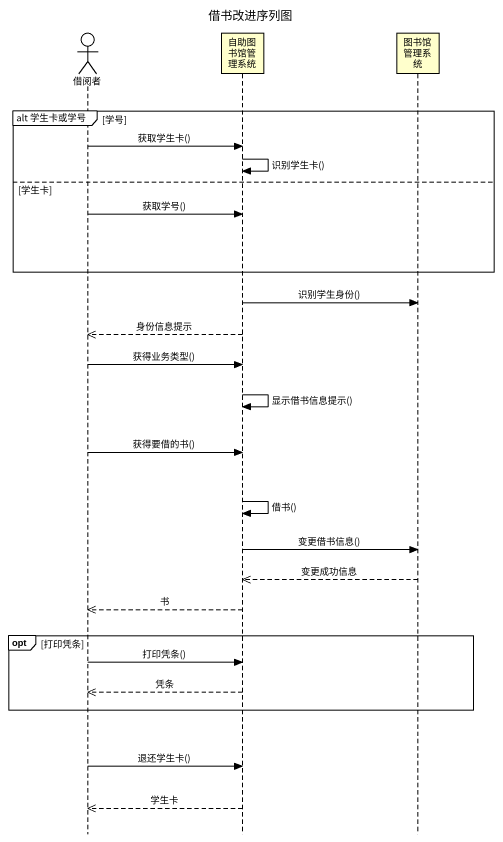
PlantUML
@startuml
title 借书改进序列图
hide footbox
actor 借阅者
participant 自助图书馆管理系统
participant 图书馆管理系统

group alt 学生卡或学号 [学号]
  借阅者 -> 自助图书馆管理系统 : 获取学生卡()
  自助图书馆管理系统 -> 自助图书馆管理系统 : 识别学生卡()
else 学生卡
  借阅者 -> 自助图书馆管理系统 : 获取学号()
end
自助图书馆管理系统 -> 图书馆管理系统 : 识别学生身份()
自助图书馆管理系统 -->> 借阅者 : 身份信息提示
借阅者 -> 自助图书馆管理系统 : 获得业务类型()
自助图书馆管理系统 -> 自助图书馆管理系统 : 显示借书信息提示()
借阅者 -> 自助图书馆管理系统 : 获得要借的书()
自助图书馆管理系统 -> 自助图书馆管理系统 : 借书()
自助图书馆管理系统 -> 图书馆管理系统 : 变更借书信息()
图书馆管理系统 -->> 自助图书馆管理系统 : 变更成功信息
自助图书馆管理系统 -->> 借阅者 : 书
opt 打印凭条
  借阅者 -> 自助图书馆管理系统 : 打印凭条()
  自助图书馆管理系统 -->> 借阅者 : 凭条
end
借阅者 -> 自助图书馆管理系统 : 退还学生卡()
自助图书馆管理系统 -->> 借阅者 : 学生卡
@enduml
